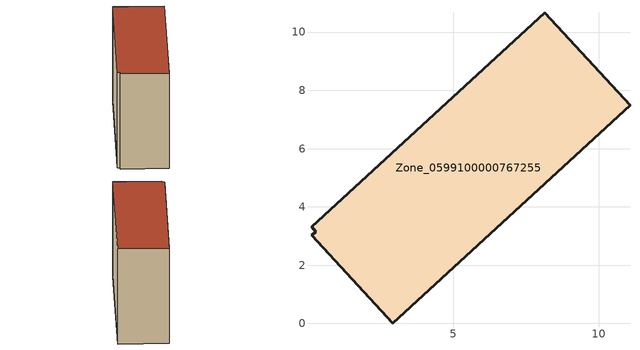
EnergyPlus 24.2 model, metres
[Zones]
Zone_0599100000767255
 floor ground (C_G): 0.16,3.02 0.29,3.15 0.14,3.32 8.15,10.67 11.07,7.48 2.93,0 z3.4
 wall outside (C_F): 2.93,0 11.07,7.48 8.15,10.67 0.14,3.32 0.29,3.15 0.16,3.02 2.93,0 z3.4:12.65
 roof outside (C_R): 0.29,3.15 0.16,3.02 2.93,0 11.07,7.48 8.15,10.67 0.14,3.32 z12.65
[BUILDING]
Pand.0599100000767255: North Axis=0; Terrain=City; Loads Convergence Tolerance Value=0.04; Temperature Convergence Tolerance Value=0.4; Solar Distribution=FullExterior; Maximum Number of Warmup Days=25; Minimum Number of Warmup Days=1
[Site:Location]
Rotterdam.The.Hague.AP_ZH_NLD Design_Conditions: Latitude=51.96; Longitude=4.45; Time Zone=1; Elevation=-4.5
[SITE:GROUNDTEMPERATURE:BUILDINGSURFACE]
18, 18, 18, 18, 18, 18, 18, 18, 18, 18, 18, 18
[MATERIAL] Thermal Absorptance=0.9; Solar Absorptance=0.7; Visible Absorptance=0.7
Name | Roughness | Thickness | Conductivity | Density | Specific Heat
G.TI.2006-2014 | MediumSmooth | 0.15 | 0.06 | 540 | 1210
F.TI.2006-2014 | Rough | 0.3 | 0.12 | 1920 | 840
R.TI.2006-2014 | MediumRough | 0.2 | 0.08 | 1500 | 1000
[CONSTRUCTION]
C_G: G.TI.2006-2014
C_F: F.TI.2006-2014
C_R: R.TI.2006-2014
[ZONE]
Zone_0599100000767255: Type=1; Multiplier=1; Ceiling Height=Autocalculate; Volume=Autocalculate; Floor Area=autocalculate; Part of Total Floor Area=Yes
[ZONEINFILTRATION:DESIGNFLOWRATE]
Infil_Zone_0599100000767255: Zone or ZoneList or Space or SpaceList=Zone_0599100000767255; Schedule=AlwaysOn; Design Flow Rate Calculation Method=Flow/Area; Flow Rate per Floor Area=0.0015; Constant Term Coefficient=1; Temperature Term Coefficient=0; Velocity Term Coefficient=0; Velocity Squared Term Coefficient=0
[HVACTEMPLATE:ZONE:IDEALLOADSAIRSYSTEM]
Zone_0599100000767255: Maximum Heating Supply Air Temperature=50; Minimum Cooling Supply Air Temperature=13; Maximum Heating Supply Air Humidity Ratio=0.0156; Minimum Cooling Supply Air Humidity Ratio=0.0077; Heating Limit=NoLimit; Cooling Limit=NoLimit; Dehumidification Control Type=ConstantSensibleHeatRatio; Cooling Sensible Heat Ratio=0.7; Dehumidification Setpoint=60; Humidification Control Type=None; Humidification Setpoint=30; Outdoor Air Method=None; Outdoor Air Flow Rate per Person=0.00944; Outdoor Air Flow Rate per Zone Floor Area=0; Outdoor Air Flow Rate per Zone=0; Demand Controlled Ventilation Type=None; Outdoor Air Economizer Type=NoEconomizer; Heat Recovery Type=None; Sensible Heat Recovery Effectiveness=0.7; Latent Heat Recovery Effectiveness=0.65
[ZONECONTROL:THERMOSTAT]
ThermostatControl_Zone_0599100000767255: Zone or ZoneList=Zone_0599100000767255; Control Type Schedule=DualSetpointControlType; Control 1=Thermostat_Zone_0599100000767255; Temperature Difference Between Cutout And Setpoint=0
[THERMOSTATSETPOINT:DUALSETPOINT]
Thermostat_Zone_0599100000767255: Heating Setpoint Temperature Schedule=HeatingSetpoint_Zone_0599100000767255; Cooling Setpoint Temperature Schedule=CoolingSetpoint_Zone_0599100000767255
[SCHEDULE:COMPACT]
HeatingSetpoint_Zone_0599100000767255: Through: 12/31, For: AllDays, Until: 24:00, 21
CoolingSetpoint_Zone_0599100000767255: Through: 12/31, For: AllDays, Until: 24:00, 24
DualSetpointControlType: Through: 12/31, For: AllDays, Until: 24:00, 4
AlwaysOn: Through: 12/31, For: AllDays, Until: 24:00, 1
